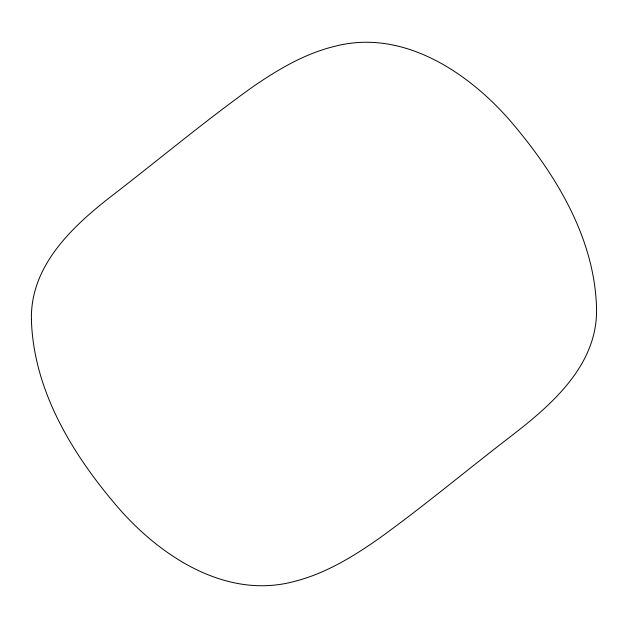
<?xml version="1.0" encoding="UTF-8"?>
<svg xmlns="http://www.w3.org/2000/svg" width="628" height="628" viewBox="0 0 628 628"><rect width="100%" height="100%" fill="white"/><g stroke="black" fill="none" stroke-linecap="round" stroke-linejoin="round"><path stroke-width="0.94" d="M31.416 319.511C33.37 391.417 73.743 456.454 119.634 509.292C162.267 557.664 227.422 599.567 294.359 581.426C324.966 573.709 352.371 557.122 378.001 539.201C423.68 506.341 466.808 470.121 511.435 435.871C551.714 404.762 597 365.488 596.561 309.965C595.375 238.232 555.207 173.218 509.81 120.301C467.295 71.647 402.532 28.864 335.211 46.197C304.58 53.561 277.113 69.959 251.483 87.763C204.39 121.565 159.85 158.758 113.99 194.185C74.065 224.91 30.223 264.671 31.416 319.511"/></g></svg>
